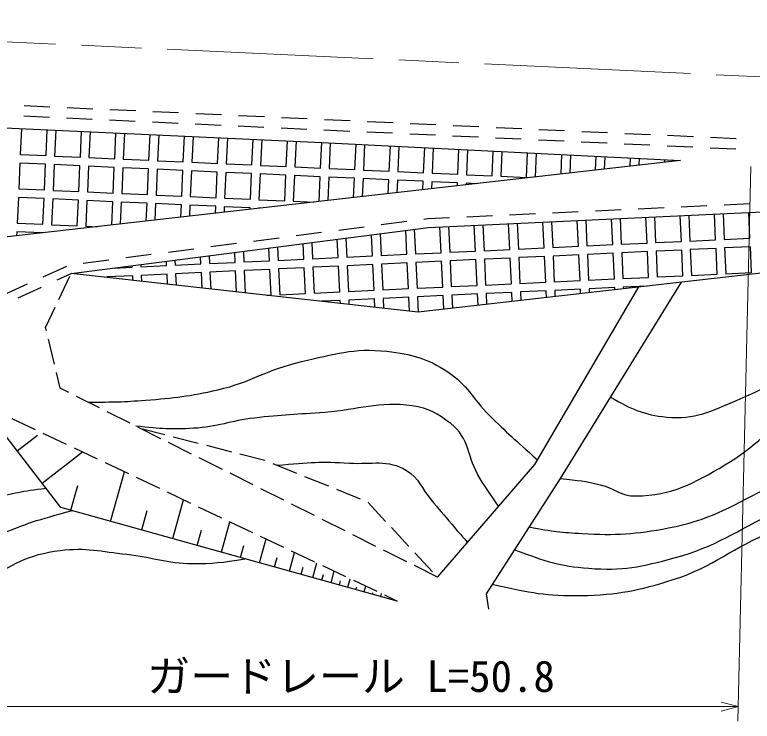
# Model space of a CAD drawing. Units: millimetres, scale not verified. Extents: x 40000 to 680000, y 20000 to 380000.
# Drawn here: x 379279 to 422215, y 251574 to 292693 of the extents above; entities that cross this region are included whole.
import ezdxf
from ezdxf.enums import TextEntityAlignment as Align

# ---------------------------------------------------------------- set-up
doc = ezdxf.new("R2010")
doc.units = ezdxf.units.MM
doc.header["$LTSCALE"] = 1000
doc.linetypes.add('CHAIN', pattern=[18.5, 12, -1.5, 3.5, -1.5])
for name, color, linetype, lineweight in [('M-BGD', 7, 'Continuous', 25), ('M-BMK', 2, 'CHAIN', 13), ('M-STR-HTXT', 7, 'Continuous', 13)]:
    doc.layers.add(name, color=color, linetype=linetype, lineweight=lineweight)
doc.styles.add('ＭＳ ゴシック', font='')
doc.styles.get('ＭＳ ゴシック').set_extended_font_data('MS Gothic')

msp = doc.modelspace()

# ---------------------------------------------------------------- linework, layer by layer
at = {"layer": 'M-BGD'}
for p, q in [((381325, 287323), (379827, 287393)), ((383823, 287207), (382324, 287277)), ((358695, 287008), (397152, 285267)), ((386320, 287092), (384822, 287161)), ((388817, 286976), (387319, 287045)), ((391315, 286860), (389816, 286930)), ((393812, 286744), (392314, 286814)), ((381297, 286717), (379799, 286787)), ((383795, 286602), (382296, 286671)), ((386292, 286486), (384794, 286555)), ((388789, 286370), (387291, 286440)), ((396309, 286629), (394811, 286698)), ((398807, 286513), (397308, 286582)), ((401304, 286397), (399805, 286467)), ((379670, 286059), (379602, 284560)), ((381101, 284492), (381168, 285991)), ((381668, 285968), (381600, 284470)), ((391287, 286254), (389788, 286324)), ((393784, 286139), (392285, 286208)), ((396281, 286023), (394783, 286092)), ((398779, 285907), (397280, 285977)), ((403801, 286281), (402303, 286351)), ((406299, 286166), (404800, 286235)), ((408796, 286050), (407297, 286119)), ((411293, 285934), (409795, 286004)), ((383099, 284402), (383166, 285900)), ((383666, 285878), (383598, 284379)), ((385097, 284312), (385164, 285810)), ((385664, 285787), (385596, 284289)), ((387094, 284221), (387162, 285720)), ((387662, 285697), (387594, 284198)), ((389092, 284131), (389160, 285629)), ((389660, 285606), (389592, 284108)), ((391090, 284040), (391158, 285539)), ((401276, 285792), (399777, 285861)), ((403773, 285676), (402275, 285745)), ((406270, 285560), (404772, 285629)), ((413790, 285819), (412292, 285888)), ((416288, 285703), (414789, 285772)), ((418785, 285587), (417287, 285657)), ((421282, 285471), (419784, 285541)), ((391658, 285516), (391590, 284018)), ((393088, 283950), (393156, 285448)), ((393656, 285426), (393588, 283927)), ((395086, 283859), (395154, 285358)), ((395654, 285335), (395586, 283837)), ((397084, 283769), (397152, 285267)), ((397152, 285267), (418046, 284207)), ((397651, 285242), (397584, 283746)), ((399082, 283678), (399150, 285166)), ((399649, 285141), (399582, 283656)), ((408768, 285444), (407269, 285514)), ((411265, 285329), (409767, 285398)), ((413762, 285213), (412264, 285282)), ((416260, 285097), (414761, 285167)), ((401080, 283588), (401147, 285065)), ((401646, 285039), (401580, 283565)), ((403078, 283497), (403144, 284963)), ((403644, 284938), (403578, 283475)), ((405076, 283407), (405142, 284862)), ((405641, 284837), (405576, 283384)), ((407074, 283317), (407139, 284761)), ((407639, 284735), (407573, 283294)), ((418757, 284981), (417259, 285051)), ((421254, 284866), (419756, 284935)), ((379602, 284560), (381101, 284492)), ((381600, 284470), (383099, 284402)), ((383598, 284379), (385097, 284312)), ((385596, 284289), (387094, 284221)), ((409072, 283226), (409137, 284659)), ((409636, 284634), (409573, 283246)), ((411083, 283417), (411134, 284558)), ((411634, 284533), (411586, 283474)), ((413095, 283646), (413132, 284457)), ((413631, 284431), (413598, 283703)), ((415107, 283874), (415129, 284355)), ((415629, 284330), (415611, 283931)), ((417120, 284102), (417127, 284254)), ((418046, 284207), (378680, 279741)), ((379580, 284061), (379512, 282562)), ((381078, 283993), (379580, 284061)), ((381010, 282495), (381078, 283993)), ((381577, 283970), (381510, 282472)), ((383076, 283903), (381577, 283970)), ((383008, 282404), (383076, 283903)), ((383575, 283880), (383508, 282381)), ((385074, 283812), (383575, 283880)), ((385006, 282314), (385074, 283812)), ((387594, 284198), (389092, 284131)), ((389592, 284108), (391090, 284040)), ((391590, 284018), (393088, 283950)), ((393588, 283927), (395086, 283859)), ((395586, 283837), (397084, 283769)), ((417626, 284229), (417623, 284159)), ((385573, 283789), (385506, 282291)), ((387072, 283722), (385573, 283789)), ((387004, 282223), (387072, 283722)), ((387571, 283699), (387503, 282201)), ((389070, 283631), (387571, 283699)), ((389002, 282133), (389070, 283631)), ((389569, 283609), (389501, 282110)), ((391068, 283541), (389569, 283609)), ((391000, 282042), (391068, 283541)), ((391567, 283518), (391499, 282020)), ((393066, 283450), (391567, 283518)), ((392998, 281952), (393066, 283450)), ((393565, 283428), (393497, 281929)), ((395064, 283360), (393565, 283428)), ((397584, 283746), (399082, 283678)), ((399582, 283656), (401080, 283588)), ((401580, 283565), (403078, 283497)), ((403578, 283475), (405076, 283407)), ((405576, 283384), (407074, 283317)), ((394996, 281861), (395064, 283360)), ((395563, 283337), (395495, 281839)), ((397062, 283269), (395563, 283337)), ((396996, 281819), (397062, 283269)), ((397561, 283247), (397499, 281876)), ((399060, 283179), (397561, 283247)), ((399008, 282047), (399060, 283179)), ((399559, 283156), (399511, 282104)), ((401058, 283088), (399559, 283156)), ((401021, 282276), (401058, 283088)), ((401557, 283066), (401524, 282333)), ((403055, 282998), (401557, 283066)), ((403033, 282504), (403055, 282998)), ((403555, 282975), (403536, 282561)), ((405053, 282907), (403555, 282975)), ((407573, 283294), (409072, 283226)), ((379512, 282562), (381010, 282495)), ((405046, 282732), (405053, 282907)), ((405553, 282885), (405549, 282789)), ((406151, 282858), (405553, 282885)), ((381510, 282472), (383008, 282404)), ((383508, 282381), (385006, 282314)), ((385506, 282291), (387004, 282223)), ((387503, 282201), (389002, 282133)), ((389501, 282110), (391000, 282042)), ((379489, 282063), (379421, 280564)), ((380988, 281995), (379489, 282063)), ((380920, 280497), (380988, 281995)), ((381487, 281972), (381419, 280474)), ((382985, 281905), (381487, 281972)), ((382918, 280406), (382985, 281905)), ((383485, 281882), (383417, 280383)), ((384983, 281814), (383485, 281882)), ((384922, 280449), (384983, 281814)), ((385483, 281791), (385425, 280506)), ((386981, 281724), (385483, 281791)), ((386934, 280677), (386981, 281724)), ((387481, 281701), (387437, 280734)), ((388979, 281633), (387481, 281701)), ((391499, 282020), (392998, 281952)), ((393497, 281929), (394996, 281861)), ((395495, 281839), (396692, 281785)), ((422075, 281690), (420577, 281620)), ((388946, 280906), (388979, 281633)), ((389479, 281611), (389450, 280963)), ((390977, 281543), (389479, 281611)), ((390959, 281134), (390977, 281543)), ((391477, 281520), (391462, 281191)), ((392975, 281452), (391477, 281520)), ((392971, 281362), (392975, 281452)), ((393475, 281430), (393474, 281419)), ((393539, 281427), (393475, 281430)), ((403363, 280311), (424011, 281280)), ((414583, 281338), (413085, 281268)), ((417081, 281456), (415582, 281385)), ((419578, 281573), (418080, 281502)), ((403319, 280810), (403098, 280781)), ((404594, 280870), (403319, 280810)), ((407092, 280987), (405593, 280916)), ((409589, 281104), (408091, 281034)), ((412086, 281221), (410588, 281151)), ((414092, 279313), (414022, 280811)), ((414521, 280835), (414591, 279337)), ((416090, 279407), (416019, 280905)), ((416519, 280929), (416589, 279430)), ((418087, 279501), (418017, 280999)), ((418517, 281022), (418587, 279524)), ((420085, 279594), (420015, 281093)), ((420514, 281116), (420585, 279618)), ((422083, 279688), (422013, 281186)), ((379421, 280564), (380920, 280497)), ((381419, 280474), (382918, 280406)), ((383417, 280383), (384079, 280354)), ((402106, 280653), (400618, 280461)), ((406101, 278938), (406030, 280436)), ((406530, 280460), (406600, 278962)), ((408098, 279032), (408028, 280530)), ((408528, 280554), (408598, 279055)), ((410096, 279126), (410026, 280624)), ((410525, 280647), (410596, 279149)), ((412094, 279219), (412024, 280718)), ((412523, 280741), (412593, 279243)), ((379399, 280065), (379388, 279821)), ((380897, 279997), (379399, 280065)), ((380897, 279992), (380897, 279997)), ((382566, 277628), (403363, 280311)), ((397147, 280013), (395659, 279821)), ((399626, 280333), (398139, 280141)), ((400547, 279948), (400607, 278680)), ((402105, 278751), (402040, 280141)), ((402537, 280205), (402604, 278774)), ((404103, 278844), (404033, 280343)), ((404532, 280366), (404602, 278868)), ((394667, 279693), (393180, 279501)), ((398109, 278563), (398059, 279627)), ((398557, 279691), (398609, 278586)), ((400107, 278657), (400050, 279884)), ((418587, 279524), (420085, 279594)), ((420585, 279618), (422083, 279688)), ((392188, 279373), (390700, 279182)), ((394114, 278376), (394079, 279113)), ((394577, 279178), (394613, 278399)), ((396112, 278469), (396069, 279370)), ((396567, 279434), (396611, 278493)), ((408598, 279055), (410096, 279126)), ((410596, 279149), (412094, 279219)), ((412593, 279243), (414092, 279313)), ((414591, 279337), (416090, 279407)), ((416589, 279430), (418087, 279501)), ((420109, 279095), (418610, 279025)), ((420179, 277597), (420109, 279095)), ((422106, 279189), (420608, 279118)), ((420608, 279118), (420678, 277620)), ((422177, 277690), (422106, 279189)), ((387229, 278734), (385741, 278542)), ((389709, 279054), (388221, 278862)), ((390596, 278664), (390618, 278211)), ((392116, 278282), (392089, 278857)), ((392587, 278921), (392615, 278305)), ((398609, 278586), (400107, 278657)), ((400607, 278680), (402105, 278751)), ((402604, 278774), (404103, 278844)), ((404602, 278868), (406101, 278938)), ((406600, 278962), (408098, 279032)), ((412117, 278720), (410619, 278650)), ((412188, 277222), (412117, 278720)), ((414115, 278814), (412617, 278743)), ((412617, 278743), (412687, 277245)), ((414186, 277315), (414115, 278814)), ((416113, 278907), (414615, 278837)), ((414615, 278837), (414685, 277339)), ((416183, 277409), (416113, 278907)), ((418111, 279001), (416613, 278931)), ((416613, 278931), (416683, 277433)), ((418181, 277503), (418111, 279001)), ((418610, 279025), (418681, 277526)), ((384750, 278414), (383262, 278222)), ((388120, 278094), (388109, 278343)), ((388606, 278407), (388620, 278118)), ((390118, 278188), (390099, 278600)), ((390618, 278211), (392116, 278282)), ((392615, 278305), (394114, 278376)), ((394613, 278399), (396112, 278469)), ((396611, 278493), (398109, 278563)), ((402128, 278251), (400630, 278181)), ((402199, 276753), (402128, 278251)), ((404126, 278345), (402628, 278275)), ((402628, 278275), (402698, 276776)), ((404197, 276847), (404126, 278345)), ((406124, 278439), (404626, 278368)), ((404626, 278368), (404696, 276870)), ((406194, 276940), (406124, 278439)), ((408122, 278532), (406624, 278462)), ((406624, 278462), (406694, 276964)), ((408192, 277034), (408122, 278532)), ((410120, 278626), (408621, 278556)), ((408621, 278556), (408692, 277057)), ((410190, 277128), (410120, 278626)), ((410619, 278650), (410689, 277151)), ((382283, 278048), (380918, 277427)), ((385073, 277951), (386123, 278000)), ((386123, 278000), (386119, 278086)), ((386616, 278150), (386622, 278024)), ((386622, 278024), (388120, 278094)), ((388620, 278118), (390118, 278188)), ((394137, 277876), (392639, 277806)), ((392639, 277806), (392700, 276506)), ((394208, 276378), (394137, 277876)), ((396135, 277970), (394637, 277899)), ((394637, 277899), (394707, 276401)), ((396205, 276471), (396135, 277970)), ((398133, 278064), (396635, 277993)), ((396635, 277993), (396705, 276495)), ((398203, 276565), (398133, 278064)), ((400131, 278157), (398632, 278087)), ((398632, 278087), (398703, 276589)), ((400201, 276659), (400131, 278157)), ((400630, 278181), (400700, 276682)), ((381749, 277256), (382566, 277628)), ((381850, 276124), (382495, 277478)), ((402767, 275392), (382566, 277628)), ((386146, 277501), (384648, 277431)), ((384648, 277431), (384649, 277397)), ((386159, 277230), (386146, 277501)), ((388144, 277595), (386646, 277524)), ((386646, 277524), (386662, 277174)), ((388171, 277007), (388144, 277595)), ((390142, 277689), (388643, 277618)), ((388643, 277618), (388675, 276952)), ((390184, 276784), (390142, 277689)), ((392139, 277782), (390641, 277712)), ((390641, 277712), (390687, 276729)), ((392197, 276562), (392139, 277782)), ((423787, 277777), (402767, 275392)), ((414685, 277339), (416183, 277409)), ((416683, 277433), (418181, 277503)), ((418681, 277526), (420179, 277597)), ((420678, 277620), (422177, 277690)), ((380007, 277013), (378642, 276392)), ((404696, 276870), (406194, 276940)), ((406694, 276964), (408192, 277034)), ((408692, 277057), (410190, 277128)), ((410689, 277151), (412188, 277222)), ((418069, 277128), (411041, 265701)), ((412687, 277245), (414186, 277315)), ((379473, 276221), (380838, 276842)), ((396705, 276495), (398203, 276565)), ((398703, 276589), (400201, 276659)), ((400700, 276682), (402199, 276753)), ((402698, 276776), (404197, 276847)), ((408216, 276535), (406717, 276464)), ((408240, 276013), (408216, 276535)), ((410213, 276628), (408715, 276558)), ((408715, 276558), (408738, 276069)), ((409550, 266521), (415615, 276850)), ((410232, 276239), (410213, 276628)), ((412211, 276722), (410713, 276652)), ((410713, 276652), (410730, 276295)), ((412223, 276465), (412211, 276722)), ((414209, 276816), (412711, 276746)), ((412711, 276746), (412721, 276521)), ((414215, 276691), (414209, 276816)), ((416100, 276905), (414708, 276839)), ((414708, 276839), (414713, 276747)), ((393963, 276366), (394208, 276378)), ((394707, 276401), (396205, 276471)), ((400224, 276160), (398726, 276089)), ((398726, 276089), (398738, 275838)), ((400247, 275670), (400224, 276160)), ((402222, 276253), (400724, 276183)), ((400724, 276183), (400751, 275615)), ((402260, 275448), (402222, 276253)), ((404220, 276347), (402722, 276277)), ((402722, 276277), (402763, 275392)), ((404257, 275561), (404220, 276347)), ((406218, 276441), (404719, 276370)), ((404719, 276370), (404755, 275617)), ((406249, 275787), (406218, 276441)), ((406717, 276464), (406746, 275843)), ((381074, 274495), (381635, 275672)), ((398227, 276066), (397138, 276015)), ((398235, 275893), (398227, 276066)), ((381120, 274305), (381074, 274495)), ((381591, 272361), (381238, 273819)), ((381932, 270952), (381708, 271875)), ((382424, 270705), (381932, 270952)), ((384212, 269810), (382871, 270482)), ((381969, 264014), (377307, 270056)), ((386000, 268915), (384659, 269586)), ((379114, 269200), (380469, 268558)), ((387789, 268019), (386448, 268691)), ((386570, 268629), (388023, 268256)), ((379420, 267317), (380598, 268226)), ((380921, 268343), (382277, 267701)), ((388507, 268132), (389960, 267759)), ((389577, 267124), (388236, 267796)), ((390445, 267634), (391897, 267261)), ((380874, 265433), (383229, 267250)), ((382729, 267487), (384084, 266845)), ((392382, 267137), (393835, 266764)), ((391366, 266229), (390024, 266900)), ((384536, 266631), (385892, 265988)), ((394298, 266577), (395689, 266016)), ((403885, 259962), (409550, 266521)), ((384861, 263209), (385664, 266096)), ((386343, 265774), (387699, 265132)), ((393154, 265334), (391813, 266005)), ((396153, 265828), (397544, 265267)), ((411041, 265701), (406717, 258993)), ((382551, 263852), (382953, 265295)), ((388151, 264918), (389506, 264276)), ((394943, 264438), (393601, 265110)), ((398008, 265080), (399398, 264518)), ((388479, 262203), (389107, 264465)), ((389958, 264061), (391314, 263419)), ((396731, 263543), (395390, 264214)), ((399845, 264306), (400866, 263207)), ((401552, 258568), (381969, 264014)), ((386670, 262706), (386984, 263837)), ((391765, 263205), (393121, 262563)), ((398519, 262648), (397178, 263319)), ((391312, 261415), (391805, 263186)), ((401207, 262841), (402228, 261743)), ((389895, 261809), (390142, 262695)), ((393573, 262349), (394928, 261706)), ((400308, 261752), (398967, 262424)), ((393532, 260798), (393918, 262185)), ((392422, 261107), (392615, 261800)), ((395380, 261492), (396736, 260850)), ((402096, 260857), (400755, 261529)), ((394401, 260556), (394552, 261100)), ((395270, 260315), (395572, 261401)), ((402569, 261377), (403590, 260278)), ((396632, 259936), (396868, 260787)), ((397188, 260636), (398543, 259993)), ((403885, 259962), (402543, 260633)), ((395951, 260125), (396069, 260551)), ((397698, 259639), (397884, 260306)), ((397165, 259788), (397258, 260121)), ((398662, 259371), (398801, 259871)), ((398995, 259779), (400350, 259137)), ((398180, 259505), (398249, 259755)), ((399143, 259238), (399190, 259404)), ((399625, 259104), (399718, 259437)), ((400107, 258970), (400130, 259053)), ((400589, 258836), (400635, 259002)), ((400802, 258923), (401552, 258568)), ((406717, 258993), (406866, 258098))]:
    msp.add_line(p, q, dxfattribs=at)
for points, knots in [([(413956, 270442), (415212, 269729), (415883, 269411), (417236, 269278), (418875, 269117), (419815, 269630), (421336, 270262), (423308, 271081), (424319, 271784), (426038, 273050), (427179, 273891), (427590, 274220), (428840, 275354)], [0, 0, 0, 0, 1, 1, 1, 2, 2, 2, 3, 3, 3, 4, 4, 4, 4]), ([(411041, 265701), (412124, 265586), (412465, 265555), (413355, 265342), (414182, 265144), (414581, 264666), (415432, 264686), (417579, 264736), (418777, 265396), (420626, 266490), (422454, 267572), (423201, 268576), (424835, 269934), (426128, 271009), (426701, 271813), (428115, 272722), (428847, 273192), (429129, 273371), (430048, 273826)], [0, 0, 0, 0, 1, 1, 1, 2, 2, 2, 3, 3, 3, 4, 4, 4, 5, 5, 5, 6, 6, 6, 6]), ([(383531, 270151), (385117, 270148), (385584, 270161), (386895, 270262), (388551, 270390), (389486, 270489), (391104, 270863), (393058, 271316), (394012, 272066), (395970, 272503), (397880, 272930), (398999, 273321), (400945, 273105), (402401, 272943), (403273, 272706), (404498, 271902), (405635, 271156), (405937, 270343), (406904, 269387), (407965, 268337), (408342, 268006), (409707, 266790)], [0, 0, 0, 0, 1, 1, 1, 2, 2, 2, 3, 3, 3, 4, 4, 4, 5, 5, 5, 6, 6, 6, 7, 7, 7, 7]), ([(409224, 262882), (410634, 262620), (411101, 262574), (412316, 262499), (414281, 262378), (415411, 262461), (417345, 262827), (419652, 263263), (420836, 263992), (422922, 265068), (425818, 266563), (427171, 267874), (430029, 269442), (431506, 270252), (432006, 270528), (433850, 271441)], [0, 0, 0, 0, 1, 1, 1, 2, 2, 2, 3, 3, 3, 4, 4, 4, 5, 5, 5, 5]), ([(407447, 264087), (406908, 264845), (406764, 265073), (406357, 265724), (405612, 266915), (405782, 268048), (404662, 268895), (403892, 269477), (403377, 269805), (402421, 269934), (400447, 270201), (399322, 269706), (397336, 269551), (395735, 269426), (394831, 269415), (393236, 269223), (391839, 269055), (391088, 268704), (389683, 268622), (388374, 268545), (387859, 268591), (386330, 268750)], [0, 0, 0, 0, 1, 1, 1, 2, 2, 2, 3, 3, 3, 4, 4, 4, 5, 5, 5, 6, 6, 6, 7, 7, 7, 7]), ([(408368, 261554), (410200, 260868), (410961, 260615), (412699, 260476), (414650, 260320), (415784, 260566), (417673, 261077), (420118, 261739), (421292, 262665), (423578, 263756), (425991, 264908), (427288, 265666), (429701, 266818), (431356, 267608), (432297, 268022), (433965, 268786), (434726, 269135), (434965, 269244), (435915, 269677)], [0, 0, 0, 0, 1, 1, 1, 2, 2, 2, 3, 3, 3, 4, 4, 4, 5, 5, 5, 6, 6, 6, 6]), ([(394544, 266478), (396495, 266634), (397115, 266707), (398758, 266599), (400069, 266513), (400972, 266847), (402093, 266162), (402830, 265711), (402958, 265128), (403514, 264467), (403982, 263911), (404243, 263598), (404717, 263046), (405073, 262630), (405186, 262499), (405633, 261986)], [0, 0, 0, 0, 1, 1, 1, 2, 2, 2, 3, 3, 3, 4, 4, 4, 5, 5, 5, 5]), ([(407078, 259552), (409353, 259040), (410220, 258856), (412261, 258891), (414385, 258927), (415593, 259181), (417619, 259820), (420014, 260576), (421065, 261718), (423414, 262608), (425885, 263545), (427348, 263856), (429919, 264467), (432189, 265006), (433440, 265798), (435769, 265670), (436721, 265617), (437140, 265601), (438188, 265345)], [0, 0, 0, 0, 1, 1, 1, 2, 2, 2, 3, 3, 3, 4, 4, 4, 5, 5, 5, 6, 6, 6, 6]), ([(367924, 260257), (370065, 261384), (370688, 261698), (372516, 262499), (374627, 263423), (375796, 264044), (378038, 264576), (379221, 264857), (379673, 264960), (381100, 265140)], [0, 0, 0, 0, 1, 1, 1, 2, 2, 2, 3, 3, 3, 3]), ([(373774, 259820), (375785, 261127), (376442, 261581), (378311, 262390), (379940, 263094), (380600, 263291), (382618, 263833)], [0, 0, 0, 0, 1, 1, 1, 2, 2, 2, 2]), ([(377382, 259656), (379201, 260715), (380019, 261276), (381920, 261515), (383426, 261704), (384291, 261456), (385801, 261296), (387303, 261137), (388118, 260752), (389628, 260749), (390823, 260747), (391305, 260803), (392675, 261036)], [0, 0, 0, 0, 1, 1, 1, 2, 2, 2, 3, 3, 3, 4, 4, 4, 4])]:
    msp.add_open_spline(points, degree=3, knots=knots, dxfattribs=at)
at = {"layer": 'M-BMK'}
msp.add_line((547978, 283264), (305575, 294522), dxfattribs=at)
at = {"layer": 'M-STR-HTXT'}
for p, q in [((422132, 283852), (421381, 251574)), ((421407, 252429), (420407, 252692)), ((376304, 252429), (421407, 252429)), ((421407, 252429), (420407, 252165))]:
    msp.add_line(p, q, dxfattribs=at)

# ---------------------------------------------------------------- texts
at = {"layer": 'M-STR-HTXT', "style": 'ＭＳ ゴシック'}
msp.add_text('ガードレール L=50.8', height=1833, dxfattribs=at).set_placement((398856, 252729), align=Align.BOTTOM_CENTER)

doc.saveas('drawing.dxf')
